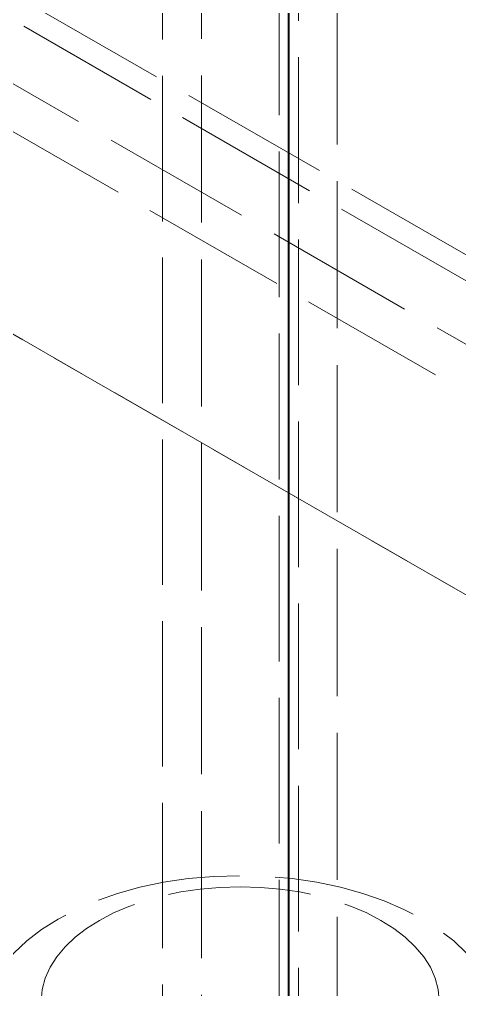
# Model space of a CAD drawing. Header units: millimetres. Extents: x 0 to 2378, y 0 to 1682.
# Drawn here: x 2215.71 to 2228.53, y 1382.81 to 1411.09 of the extents above; entities that cross this region are included whole.
import ezdxf

# ---------------------------------------------------------------- set-up
doc = ezdxf.new("R2010")
doc.units = ezdxf.units.MM
doc.header["$LTSCALE"] = 2
doc.linetypes.add('DASHED', pattern=[0.2067, 0.1654, -0.0413])
doc.layers.add('가려진 것(ISO)', color=2, linetype='DASHED', lineweight=18)
doc.layers.add('가시적인 것(ISO)', color=3, linetype='Continuous', lineweight=40)

msp = doc.modelspace()

# ---------------------------------------------------------------- linework, layer by layer
at = {"layer": '가려진 것(ISO)', "ltscale": 12.965651}
for p, q in [((2224.9653, 1465.3366), (2224.9653, 1355.7853)), ((2221.0055, 1463.0563), (2221.0055, 1353.505))]:
    msp.add_line(p, q, dxfattribs=at)
at = {"layer": '가려진 것(ISO)', "ltscale": 12.83912}
for p, q in [((2223.8339, 1463.0626), (2223.8339, 1350.2411)), ((2223.2682, 1349.9153), (2223.2682, 1462.7368))]:
    msp.add_line(p, q, dxfattribs=at)
at = {"layer": '가려진 것(ISO)', "ltscale": 12.810837}
msp.add_line((2219.8741, 1462.4022), (2219.8741, 1354.159), dxfattribs=at)
at = {"layer": '가려진 것(ISO)', "ltscale": 13.252056}
for p, q in [((2163.6733, 1441.6802), (2260.5186, 1385.9107)), ((2161.4105, 1440.3772), (2258.2559, 1384.6076))]:
    msp.add_line(p, q, dxfattribs=at)
at = {"layer": '가려진 것(ISO)', "ltscale": 12.91355}
msp.add_line((2261.1692, 1384.7839), (2163.0227, 1441.3027), dxfattribs=at)
at = {"layer": '가려진 것(ISO)', "ltscale": 13.202866}
msp.add_line((2152.2747, 1438.3355), (2271.9172, 1369.438), dxfattribs=at)
at = {"layer": '가려진 것(ISO)', "ltscale": 12.907596}
msp.add_line((2164.0127, 1437.475), (2258.3407, 1383.1551), dxfattribs=at)
at = {"layer": '가려진 것(ISO)', "ltscale": 12.901145}
msp.add_line((2184.3774, 1419.8463), (2240.9459, 1387.2706), dxfattribs=at)
at = {"layer": '가려진 것(ISO)', "ltscale": 12.665669}
msp.add_ellipse((2222.1369, 1381.8142), major_axis=(-7.5, 0), ratio=0.5758617, dxfattribs=at)
at = {"layer": '가려진 것(ISO)', "ltscale": 12.593294}
msp.add_ellipse((2222.1369, 1382.4683), major_axis=(-5.8, 0), ratio=0.5758617, dxfattribs=at)
at = {"layer": '가시적인 것(ISO)'}
msp.add_line((2223.5511, 1340.2803), (2223.5511, 1466.1825), dxfattribs=at)

doc.saveas('drawing.dxf')
